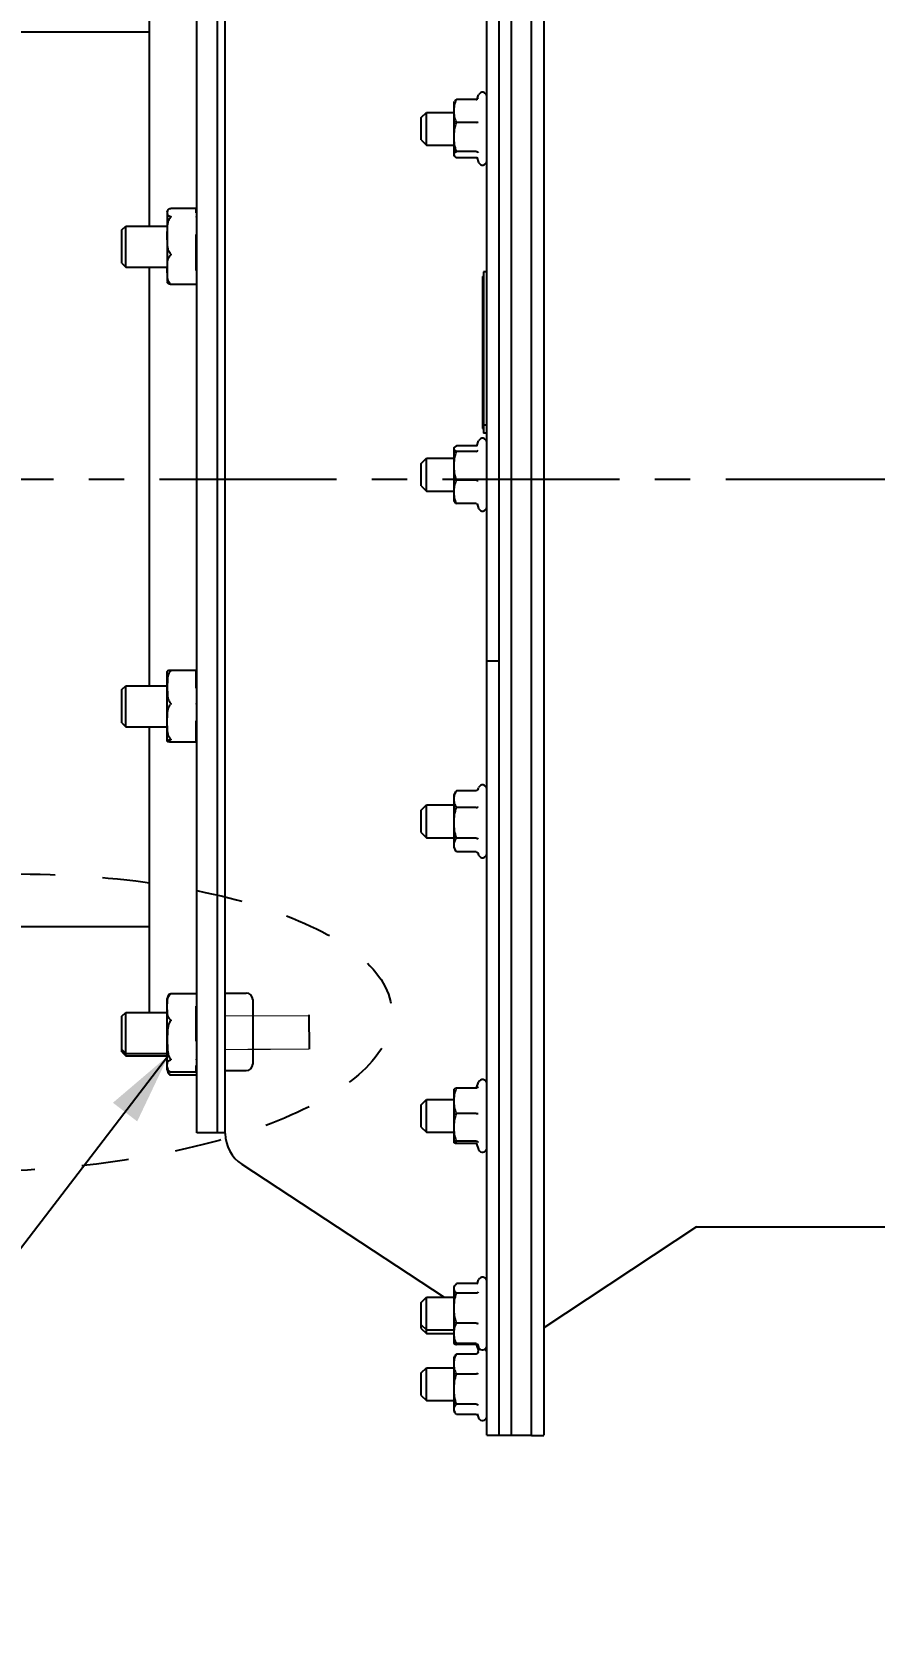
# Model space of a CAD drawing. Header units: millimetres. Extents: x 233 to 4124, y -943 to 2529.
# Drawn here: x 3289.5 to 3495.7, y 1912.6 to 2302.3 of the extents above; entities that cross this region are included whole.
import ezdxf

# ---------------------------------------------------------------- set-up
doc = ezdxf.new("R2010")
doc.units = ezdxf.units.MM
doc.header["$LTSCALE"] = 115.5
doc.header["$PDMODE"] = 3
doc.header["$PDSIZE"] = 8
doc.linetypes.add('CENTER', pattern=[0.6, 0.375, -0.075, 0.075, -0.075])
doc.linetypes.add('DASHED', pattern=[0.2, 0.1, -0.1])
doc.layers.get('0').update_dxf_attribs({"linetype": 'CONTINUOUS'})
doc.layers.get('Defpoints').update_dxf_attribs({"linetype": 'CONTINUOUS'})
doc.styles.get("Standard").update_dxf_attribs({"font": 'calibri.ttf'})
doc.dimstyles.new('DIMSTYLE_1', dxfattribs={"dimtxt": 17.5, "dimasz": 17.5, "dimexe": 1.5, "dimexo": 1, "dimgap": 0.875, "dimtad": 1, "dimdec": 0, "dimdsep": 46, "dimtxsty": 'Standard', "dimblk": '_FILLED', "dimblk1": '_FILLED', "dimblk2": '_FILLED', "dimcen": 0.09, "dimazin": 2, "dimtp": 0.01, "dimtm": 0.01, "dimtfac": 1, "dimtdec": 0, "dimtofl": 0, "dimtmove": 0, "dimatfit": 3, "dimldrblk": '_FILLED', "dimfxl": 1, "dimtolj": 1, "dimarcsym": 0})
doc.dimstyles.get("Standard").update_dxf_attribs({"dimtxt": 17.5, "dimasz": 17.5, "dimexe": 1.5, "dimexo": 1, "dimtad": 1, "dimdsep": 46, "dimtxsty": 'Standard', "dimblk": '_FILLED', "dimblk1": '_FILLED', "dimblk2": '_FILLED', "dimcen": 0.09, "dimazin": 2, "dimtol": 1, "dimtp": 0.01, "dimtm": 0.01, "dimtfac": 1, "dimtofl": 0, "dimtmove": 0, "dimatfit": 3, "dimldrblk": '_FILLED', "dimfxl": 1, "dimtolj": 1, "dimarcsym": 0})

# ---------------------------------------------------------------- blocks, each defined once
blk = doc.blocks.new('_FILLED')
at = {"color": 0, "linetype": 'ByBlock'}
blk.add_solid([(0, 0), (-1, 0.214), (-1, -0.214)], dxfattribs=at)
blk = doc.blocks.new('*D79')
at = {"color": 0, "linetype": 'Continuous', "lineweight": -2}
for p, q in [((3235.04, 2357.83), (3235.04, 2470.09)), ((3856.05, 2468.59), (3252.54, 2468.59)), ((3873.55, 2202.47), (3873.55, 2470.09))]:
    blk.add_line(p, q, dxfattribs=at)
at = {"layer": 'Defpoints', "color": 0}
for p in [(3235.04, 2468.59), (3235.04, 2356.83), (3873.55, 2201.47)]:
    blk.add_point(p, dxfattribs=at)
at = {"color": 0, "linetype": 'ByBlock', "lineweight": -2, "xscale": 17.5, "yscale": 17.5, "zscale": 17.5, "rotation": 180}
blk.add_blockref('_FILLED', (3235.04, 2468.59), dxfattribs=at)
at = {"color": 0, "linetype": 'ByBlock', "lineweight": -2, "xscale": 17.5, "yscale": 17.5, "zscale": 17.5}
blk.add_blockref('_FILLED', (3873.55, 2468.59), dxfattribs=at)
at = {"color": 0, "insert": (3554.2, 2492.8), "char_height": 17.5, "attachment_point": 2, "line_spacing_factor": 0.9}
blk.add_mtext('\\A1;{\\A1;639}', dxfattribs=at)

msp = doc.modelspace()

# ---------------------------------------------------------------- linework, layer by layer
at = {"linetype": 'Continuous'}
for p, q in [((3400.84576, 1958.83197), (3400.84576, 2426.83197)), ((3403.84576, 2426.83197), (3403.84576, 1958.83197)), ((3406.84576, 2426.83197), (3406.84576, 1958.83197)), ((3411.84576, 1958.82426), (3411.84576, 2426.83968)), ((3414.84576, 2426.83968), (3414.84576, 1958.86386)), ((3329.84576, 2032.83197), (3329.84576, 2352.83197)), ((3334.84576, 2352.83197), (3334.84576, 2032.83197)), ((3336.84576, 2032.68876), (3336.84576, 2352.97518)), ((3318.3094, 2254.77329), (3318.3094, 2323.92532)), ((3243.84576, 2302.33197), (3318.3094, 2302.33197)), ((3392.84576, 2285.13131), (3392.92843, 2285.27449)), ((3392.84576, 2272.13131), (3392.84576, 2285.13131)), ((3398.2387, 2285.76616), (3393.42632, 2285.76616)), ((3398.50653, 2285.84776), (3398.88139, 2286.87768)), ((3384.84576, 2281.38131), (3386.09576, 2282.63131)), ((3384.84576, 2275.88131), (3384.84576, 2281.38131)), ((3386.09576, 2274.63131), (3386.09576, 2282.63131)), ((3386.09576, 2282.63131), (3392.84576, 2282.63131)), ((3398.2387, 2280.18121), (3393.42632, 2280.18121)), ((3384.84576, 2275.88131), (3386.09576, 2274.63131)), ((3386.09576, 2274.63131), (3392.84576, 2274.63131)), ((3392.84576, 2272.13131), (3392.92843, 2271.98813)), ((3398.2387, 2273.04636), (3393.42632, 2273.04636)), ((3398.2387, 2271.49646), (3393.42632, 2271.49646)), ((3398.42175, 2271.65086), (3398.42282, 2271.64794)), ((3398.42178, 2271.64771), (3398.88139, 2270.38494)), ((3322.64576, 2258.18824), (3322.66892, 2258.44904)), ((3322.64576, 2258.1882), (3322.64576, 2241.35838)), ((3322.64882, 2258.18816), (3322.64843, 2258.15927)), ((3322.64917, 2258.18816), (3322.64843, 2258.15927)), ((3329.64576, 2259.05527), (3323.49453, 2259.05527)), ((3329.64576, 2259.05527), (3329.64576, 2258.04551)), ((3329.84576, 2258.04551), (3329.64576, 2258.04551)), ((3311.54576, 2253.85329), (3312.46576, 2254.77329)), ((3311.54576, 2245.69329), (3311.54576, 2253.85329)), ((3312.46576, 2244.77329), (3312.46576, 2254.77329)), ((3312.46576, 2254.77329), (3322.64576, 2254.77329)), ((3329.64576, 2252.72632), (3329.64576, 2243.92749)), ((3329.64576, 2252.72632), (3329.84576, 2252.72632)), ((3311.54576, 2245.69329), (3312.46576, 2244.77329)), ((3312.46576, 2244.77329), (3322.64576, 2244.77329)), ((3318.3094, 2142.2658), (3318.3094, 2244.77329)), ((3322.64576, 2241.35834), (3322.66892, 2241.09754)), ((3329.84576, 2243.92749), (3329.64576, 2243.92749)), ((3399.84576, 2242.43679), (3399.84576, 2205.28235)), ((3399.84576, 2242.43679), (3400.04576, 2242.43679)), ((3400.04576, 2243.58764), (3400.04576, 2204.1315)), ((3400.84576, 2243.58764), (3400.04576, 2243.58764)), ((3329.797, 2240.49131), (3323.49453, 2240.49131)), ((3399.84576, 2206.92701), (3400.04576, 2206.92701)), ((3400.84576, 2206.10509), (3400.04576, 2206.10509)), ((3398.40975, 2200.90392), (3398.88139, 2202.19975)), ((3399.84576, 2205.28235), (3400.04576, 2205.28235)), ((3400.84576, 2204.1315), (3400.04576, 2204.1315)), ((3392.84576, 2200.45338), (3392.9107, 2200.56585)), ((3392.84576, 2187.45338), (3392.84576, 2200.45338)), ((3398.2387, 2201.03203), (3393.42632, 2201.03203)), ((3398.2387, 2199.6536), (3393.42632, 2199.6536)), ((3398.41065, 2200.9036), (3398.40963, 2200.9008)), ((3384.84576, 2196.70337), (3386.09576, 2197.95337)), ((3384.84576, 2191.20337), (3384.84576, 2196.70337)), ((3386.09576, 2189.95337), (3386.09576, 2197.95337)), ((3386.09576, 2197.95337), (3392.84576, 2197.95337)), ((3384.84576, 2191.20337), (3386.09576, 2189.95337)), ((3398.2387, 2192.57495), (3393.42632, 2192.57495)), ((3386.09576, 2189.95337), (3392.84576, 2189.95337)), ((3392.84576, 2187.45338), (3392.9107, 2187.3409)), ((3398.2387, 2186.87472), (3393.42632, 2186.87472)), ((3398.47896, 2186.81267), (3398.88139, 2185.707)), ((3403.84576, 2148.34334), (3400.84576, 2148.34334)), ((3322.64576, 2145.68076), (3322.64918, 2145.78121)), ((3322.64576, 2128.85085), (3322.64576, 2145.68076)), ((3323.4458, 2146.03513), (3323.46231, 2146.03567)), ((3329.64576, 2146.03567), (3323.46213, 2146.03567)), ((3329.64576, 2146.03567), (3329.64576, 2141.71919)), ((3329.64576, 2145.73373), (3329.84576, 2145.73373)), ((3329.64576, 2143.5158), (3329.84576, 2143.5158)), ((3311.54576, 2141.3458), (3312.46576, 2142.2658)), ((3311.54576, 2133.1858), (3311.54576, 2141.3458)), ((3312.46576, 2132.2658), (3312.46576, 2142.2658)), ((3312.46576, 2142.2658), (3322.64576, 2142.2658)), ((3329.84576, 2141.71919), (3329.64576, 2141.71919)), ((3311.54576, 2133.1858), (3312.46576, 2132.2658)), ((3312.46576, 2132.2658), (3322.64576, 2132.2658)), ((3318.3094, 2062.30822), (3318.3094, 2132.2658)), ((3329.64576, 2133.71447), (3329.64576, 2128.76449)), ((3329.64576, 2133.71447), (3329.84576, 2133.71447)), ((3322.64576, 2128.85085), (3322.64918, 2128.75039)), ((3323.4458, 2128.49648), (3323.46231, 2128.49594)), ((3329.8294, 2128.49594), (3323.46213, 2128.49594)), ((3329.64576, 2131.0158), (3329.84576, 2131.0158)), ((3329.84576, 2128.76449), (3329.64576, 2128.76449)), ((3392.84576, 2115.60472), (3393.30174, 2116.39449)), ((3393.42632, 2116.59941), (3393.30155, 2116.39451)), ((3398.2387, 2116.59941), (3393.42632, 2116.59941)), ((3398.73928, 2116.96065), (3398.88139, 2117.35109)), ((3398.75965, 2117.00516), (3398.7518, 2116.98461)), ((3384.84576, 2111.85472), (3386.09576, 2113.10472)), ((3386.09576, 2105.10472), (3386.09576, 2113.10472)), ((3386.09576, 2113.10472), (3392.84576, 2113.10472)), ((3392.84576, 2102.60472), (3392.84576, 2115.60472)), ((3398.2387, 2112.50251), (3393.42632, 2112.50251)), ((3384.84576, 2106.35472), (3384.84576, 2111.85472)), ((3384.84576, 2106.35472), (3386.09576, 2105.10472)), ((3386.09576, 2105.10472), (3392.84576, 2105.10472)), ((3398.2387, 2105.00782), (3393.42632, 2105.00782)), ((3392.84576, 2102.60472), (3393.30174, 2101.81495)), ((3393.42632, 2101.61003), (3393.30155, 2101.81493)), ((3398.2387, 2101.61003), (3393.42632, 2101.61003)), ((3398.67492, 2101.42563), (3398.88139, 2100.85835)), ((3239.84576, 2083.33197), (3318.3094, 2083.33197)), ((3322.64576, 2048.32366), (3322.64576, 2065.72318)), ((3329.76426, 2066.88496), (3323.52727, 2066.88496)), ((3336.84547, 2067.08214), (3341.95782, 2067.08214)), ((3311.54576, 2061.38822), (3312.46576, 2062.30822)), ((3312.46576, 2051.73862), (3312.46576, 2062.30822)), ((3312.46576, 2062.30822), (3322.64576, 2062.30822)), ((3329.64576, 2063.85331), (3329.64576, 2055.33405)), ((3329.64576, 2063.85331), (3329.84576, 2063.85331)), ((3329.64576, 2063.55822), (3329.84576, 2063.55822)), ((3343.55839, 2065.48157), (3343.55839, 2049.69884)), ((3357.27659, 2061.70747), (3357.35452, 2053.31328)), ((3311.54576, 2052.65862), (3311.54576, 2061.38822)), ((3329.84576, 2055.33405), (3329.64576, 2055.33405)), ((3311.54576, 2053.22822), (3312.46576, 2052.30822)), ((3311.54576, 2052.65862), (3312.46576, 2051.73862)), ((3312.46576, 2052.30822), (3322.64576, 2052.30822)), ((3312.46576, 2051.73862), (3322.64576, 2051.73862)), ((3322.64967, 2049.04977), (3322.64944, 2049.06377)), ((3322.64967, 2049.04977), (3322.64956, 2049.06377)), ((3322.65415, 2048.89354), (3322.65325, 2048.91506)), ((3322.65541, 2048.86672), (3322.65389, 2048.91506)), ((3322.65541, 2048.86672), (3322.65415, 2048.89354)), ((3329.64576, 2047.73149), (3323.51412, 2047.73149)), ((3329.76545, 2046.98721), (3323.52608, 2046.98721)), ((3329.64576, 2049.33285), (3329.64576, 2047.73149)), ((3329.64576, 2049.33285), (3329.84576, 2049.33285)), ((3336.84576, 2048.08895), (3341.9351, 2048.10343)), ((3392.84576, 2043.50278), (3392.85694, 2043.52214)), ((3392.84576, 2030.52208), (3392.84576, 2043.50278)), ((3398.2387, 2043.77251), (3393.42632, 2043.77251)), ((3398.33548, 2043.7841), (3398.37302, 2043.85157)), ((3398.37302, 2043.85157), (3398.37343, 2043.85267)), ((3398.37314, 2043.85273), (3398.88139, 2045.24915)), ((3384.84576, 2039.75278), (3386.09576, 2041.00278)), ((3384.84576, 2034.25278), (3384.84576, 2039.75278)), ((3386.09576, 2033.00278), (3386.09576, 2041.00278)), ((3386.09576, 2041.00278), (3392.84576, 2041.00278)), ((3398.2387, 2037.58086), (3393.42632, 2037.58086)), ((3336.84576, 2032.83197), (3329.84576, 2032.83197)), ((3384.84576, 2034.25278), (3386.09576, 2033.00278)), ((3386.09576, 2033.00278), (3392.84576, 2033.00278)), ((3392.8571, 2030.48341), (3392.84576, 2030.52208)), ((3398.2387, 2030.81112), (3393.42632, 2030.81112)), ((3398.2387, 2030.23304), (3393.42632, 2030.23304)), ((3398.37302, 2030.15398), (3398.37343, 2030.15288)), ((3398.37314, 2030.15282), (3398.88139, 2028.7564)), ((3340.9054, 2025.16594), (3390.45726, 1992.62442)), ((3452.22778, 2009.83194), (3414.84576, 1985.15097)), ((3392.84576, 1995.12442), (3393.04074, 1995.46213)), ((3398.2387, 1995.9682), (3393.42632, 1995.9682)), ((3398.49804, 1995.81755), (3398.88139, 1996.87079)), ((3398.49909, 1995.81728), (3398.49882, 1995.81654)), ((3384.84576, 1991.37442), (3386.09576, 1992.62442)), ((3386.09576, 1983.76614), (3386.09576, 1992.62442)), ((3386.09576, 1992.62442), (3392.84576, 1992.62442)), ((3392.84576, 1981.26613), (3392.84576, 1995.12442)), ((3398.2387, 1993.63856), (3393.42632, 1993.63856)), ((3384.84576, 1985.01614), (3384.84576, 1991.37442)), ((3384.84576, 1985.87442), (3386.09576, 1984.62442)), ((3384.84576, 1985.01614), (3386.09576, 1983.76614)), ((3386.09576, 1984.62442), (3392.84576, 1984.62442)), ((3386.09576, 1983.76614), (3392.84576, 1983.76614)), ((3398.2387, 1986.29477), (3393.42632, 1986.29477)), ((3392.84576, 1982.12442), (3393.04074, 1981.7867)), ((3392.84576, 1981.26613), (3392.8512, 1981.25671)), ((3398.2387, 1981.28063), (3393.42632, 1981.28063)), ((3398.2387, 1981.07372), (3393.42632, 1981.07372)), ((3398.36955, 1980.92698), (3398.36911, 1980.92815)), ((3398.36925, 1980.92686), (3398.87021, 1979.55047)), ((3398.6165, 1981.10582), (3398.88139, 1980.37804)), ((3398.71168, 1980.98496), (3398.75964, 1980.88308)), ((3392.84576, 1977.83481), (3393.07209, 1978.22681)), ((3392.84576, 1964.83481), (3392.84576, 1977.83481)), ((3398.2387, 1978.7127), (3393.42632, 1978.7127)), ((3398.63861, 1978.91416), (3398.88139, 1979.58118)), ((3398.75965, 1979.11212), (3398.72029, 1979.02512)), ((3384.84576, 1974.08481), (3386.09576, 1975.33481)), ((3384.84576, 1968.58481), (3384.84576, 1974.08481)), ((3386.09576, 1975.33481), (3392.84576, 1975.33481)), ((3386.09576, 1967.33481), (3386.09576, 1975.33481)), ((3398.2387, 1973.83), (3393.42632, 1973.83)), ((3384.84576, 1968.58481), (3386.09576, 1967.33481)), ((3386.09576, 1967.33481), (3392.84576, 1967.33481)), ((3392.84576, 1964.83481), (3393.07209, 1964.4428)), ((3398.2387, 1966.45211), (3393.42632, 1966.45211)), ((3398.2387, 1963.95691), (3393.42632, 1963.95691)), ((3398.51924, 1964.08343), (3398.88139, 1963.08843)), ((3398.51986, 1964.08398), (3398.52002, 1964.08351)), ((3400.84576, 1958.83197), (3411.84576, 1958.83197)), ((3411.84576, 1958.82426), (3414.84576, 1958.82426))]:
    msp.add_line(p, q, dxfattribs=at)
at = {"linetype": 'CENTER'}
msp.add_line((2974.25921, 2192.83197), (3911.53826, 2192.83197), dxfattribs=at)
msp.add_line((3452.22778, 2009.83194), (3862.93565, 2009.83194))
at = {"linetype": 'Continuous', "const_width": 0.25}
for points in [[(3336.85839, 2061.47773), (3357.24542, 2061.47773)], [(3357.35452, 2053.31328), (3336.85839, 2053.29418)]]:
    msp.add_lwpolyline(points, dxfattribs=at)
at = {"linetype": 'Continuous'}
for points in [[(3398.37302, 2030.15398), (3398.32079, 2030.24785), (3398.30361, 2030.26608)], [(3398.36911, 1980.92815), (3398.31321, 1981.03315), (3398.28012, 1981.06879)]]:
    msp.add_lwpolyline(points, dxfattribs=at)
for centre, radius, start, end in [((3399.83304, 2286.53131), 1.01272, 0, 160), ((3399.83304, 2270.73131), 1.01272, 200, 0), ((3399.83304, 2201.85338), 1.01272, 0, 160), ((3398.175, 2186.26662), 0.62641, 21.0385084, 44.0137564), ((3399.83304, 2186.05338), 1.01272, 200, 0), ((3398.11179, 2117.24128), 0.68955, 335.9056439, 338.1492257), ((3399.83304, 2117.00472), 1.01272, 0, 160), ((3399.83304, 2101.20472), 1.01272, 200, 0), ((3324.12576, 2065.72318), 1.48, 158.3719958, 180), ((3341.95782, 2065.48157), 1.60056, 0, 90), ((3324.12576, 2048.89327), 1.48, 180, 201.6280042), ((3324.12576, 2048.32366), 1.48, 180, 227.2773952), ((3328.68437, 2049.14308), 6.03542, 180.8858079, 182.1651991), ((3326.23739, 2048.8345), 3.56829, 187.9281121, 188.7574745), ((3341.95782, 2049.69884), 1.60057, 270, 0), ((3399.83304, 2044.90278), 1.01272, 0, 160), ((3345.84576, 2032.68876), 9, 180, 236.7064367), ((3399.83304, 2029.10278), 1.01272, 200, 0), ((3399.83304, 1996.52442), 1.01272, 0, 160), ((3405.91248, 1985.38586), 13.20974, 197.5553853, 198.195683), ((3406.52845, 1985.58876), 13.85826, 198.1973392, 199.0141016), ((3399.83304, 1980.72442), 1.01272, 200, 0), ((3399.83304, 1979.23481), 1.01272, 132.5568847, 160), ((3399.83304, 1979.23481), 1.01272, 0, 47.7538847), ((3399.83304, 1979.86613), 1.01272, 341.7117768, 0), ((3398.14457, 1979.33686), 0.65463, 319.4563821, 331.5717871), ((3399.83304, 1963.43481), 1.01272, 200, 0)]:
    msp.add_arc(centre, radius, start, end, dxfattribs=at)
at = {"linetype": 'DASHED'}
msp.add_ellipse((3279.98978, 2059.80567), major_axis=(-97.69816, -2.41226), ratio=0.371976348, dxfattribs=at)
at = {"linetype": 'Continuous'}
for points, knots in [([(3392.84576, 2282.97368), (3392.84576, 2283.44702), (3392.96012, 2284.40394), (3393.25215, 2285.31721), (3393.42632, 2285.76616)], [0, 0, 0, 0, 0.495693853, 1, 1, 1, 1]), ([(3393.42632, 2285.76616), (3393.32212, 2285.69162), (3393.13788, 2285.54623), (3392.98195, 2285.36648), (3392.92878, 2285.27448)], [0, 0, 0, 0, 0.546642994, 1, 1, 1, 1]), ([(3398.23848, 2285.76616), (3398.26229, 2285.76614), (3398.35667, 2285.77325), (3398.44816, 2285.80818), (3398.50827, 2285.84521)], [0, 0, 0, 0, 0.252238994, 1, 1, 1, 1]), ([(3393.42632, 2280.18121), (3393.25215, 2280.63017), (3392.95999, 2281.5434), (3392.84576, 2282.50035), (3392.84576, 2282.97368)], [0, 0, 0, 0, 0.504308374, 1, 1, 1, 1]), ([(3392.84576, 2276.61378), (3392.84576, 2277.21704), (3392.9574, 2278.42698), (3393.25056, 2279.60243), (3393.42632, 2280.18121)], [0, 0, 0, 0, 0.49933008, 1, 1, 1, 1]), ([(3398.2387, 2280.18121), (3398.34642, 2280.18125), (3398.49545, 2280.19019), (3398.66855, 2280.22734), (3398.73453, 2280.25086), (3398.75964, 2280.26511)], [0, 0, 0, 0, 0.608385805, 0.836933628, 1, 1, 1, 1]), ([(3393.42632, 2273.04636), (3393.25056, 2273.62513), (3392.95759, 2274.80061), (3392.84576, 2276.01052), (3392.84576, 2276.61378)], [0, 0, 0, 0, 0.500669365, 1, 1, 1, 1]), ([(3392.84576, 2272.27141), (3392.84576, 2272.33826), (3392.87798, 2272.48165), (3393.00401, 2272.67902), (3393.19217, 2272.86963), (3393.34329, 2272.98696), (3393.42632, 2273.04636)], [0, 0, 0, 0, 0.200409479, 0.427590904, 0.693951618, 1, 1, 1, 1]), ([(3392.92878, 2271.98814), (3392.91557, 2272.011), (3392.87019, 2272.0989), (3392.84576, 2272.1988), (3392.84576, 2272.27141)], [0, 0, 0, 0, 0.266672199, 1, 1, 1, 1]), ([(3398.23848, 2273.04637), (3398.35011, 2273.04643), (3398.56197, 2272.98797), (3398.71714, 2272.83092), (3398.75965, 2272.744)], [0, 0, 0, 0, 0.535675488, 1, 1, 1, 1]), ([(3393.42632, 2271.49646), (3393.32212, 2271.571), (3393.13788, 2271.71639), (3392.98195, 2271.89614), (3392.92878, 2271.98814)], [0, 0, 0, 0, 0.546642994, 1, 1, 1, 1]), ([(3398.50839, 2271.4171), (3398.44831, 2271.45418), (3398.35689, 2271.48932), (3398.26251, 2271.49647), (3398.2387, 2271.49646)], [0, 0, 0, 0, 0.747835729, 1, 1, 1, 1]), ([(3322.64843, 2258.15927), (3322.64774, 2258.09443), (3322.64823, 2257.96451), (3322.65958, 2257.76706), (3322.71733, 2257.55505), (3322.82037, 2257.43607), (3322.88557, 2257.38441)], [0, 0, 0, 0, 0.230935717, 0.462624333, 0.703729708, 1, 1, 1, 1]), ([(3322.88557, 2258.81779), (3322.82281, 2258.76806), (3322.72307, 2258.65497), (3322.68051, 2258.51314), (3322.66902, 2258.44904)], [0, 0, 0, 0, 0.551500831, 1, 1, 1, 1]), ([(3322.88555, 2255.8577), (3322.93859, 2256.05682), (3323.07287, 2256.44948), (3323.29962, 2256.80661), (3323.4458, 2256.95401)], [0, 0, 0, 0, 0.498143136, 1, 1, 1, 1]), ([(3323.4458, 2259.0492), (3323.32617, 2259.02373), (3323.12929, 2258.96768), (3322.94906, 2258.86811), (3322.88557, 2258.81779)], [0, 0, 0, 0, 0.601577128, 1, 1, 1, 1]), ([(3322.88557, 2257.38441), (3322.94906, 2257.33409), (3323.12929, 2257.23452), (3323.32617, 2257.17847), (3323.4458, 2257.153)], [0, 0, 0, 0, 0.398422004, 1, 1, 1, 1]), ([(3323.49455, 2259.05528), (3323.49083, 2259.05528), (3323.47444, 2259.05455), (3323.4582, 2259.05184), (3323.4458, 2259.0492)], [0, 0, 0, 0, 0.226544221, 1, 1, 1, 1]), ([(3323.4458, 2257.153), (3323.4653, 2257.14885), (3323.49405, 2257.13959), (3323.52229, 2257.11182), (3323.53002, 2257.08178), (3323.52065, 2257.04912), (3323.49388, 2257.00442), (3323.46572, 2256.9741), (3323.4458, 2256.95401)], [0, 0, 0, 0, 0.220540465, 0.321724677, 0.425109605, 0.546055272, 0.687017677, 1, 1, 1, 1]), ([(3329.84573, 2256.95401), (3329.82585, 2256.97405), (3329.79825, 2257.00485), (3329.77159, 2257.0493), (3329.76124, 2257.08185), (3329.76994, 2257.11179), (3329.79801, 2257.13917), (3329.82644, 2257.1489), (3329.84573, 2257.153)], [0, 0, 0, 0, 0.313177595, 0.454252645, 0.575797929, 0.679192019, 0.781204449, 1, 1, 1, 1]), ([(3322.88554, 2249.06822), (3322.81232, 2249.34307), (3322.71924, 2249.90657), (3322.66455, 2250.75787), (3322.64951, 2251.61047), (3322.64756, 2252.46296), (3322.64951, 2253.31546), (3322.66455, 2254.16805), (3322.71921, 2255.01936), (3322.81233, 2255.58286), (3322.88555, 2255.8577)], [0, 0, 0, 0, 0.125080561, 0.250062873, 0.375031586, 0.499999698, 0.624967785, 0.749936613, 0.874919121, 1, 1, 1, 1]), ([(3323.4458, 2247.97203), (3323.29964, 2248.11942), (3323.07292, 2248.47652), (3322.93858, 2248.86912), (3322.88554, 2249.06822)], [0, 0, 0, 0, 0.501854297, 1, 1, 1, 1]), ([(3322.88554, 2241.45709), (3322.81306, 2241.67172), (3322.71938, 2242.11612), (3322.66458, 2242.7896), (3322.64951, 2243.46261), (3322.64756, 2244.13517), (3322.64951, 2244.80772), (3322.66458, 2245.48073), (3322.71936, 2246.15421), (3322.81307, 2246.59861), (3322.88555, 2246.81324)], [0, 0, 0, 0, 0.125923276, 0.250751945, 0.375385584, 0.499999554, 0.6246135, 0.749247244, 0.874076064, 1, 1, 1, 1]), ([(3322.88555, 2246.81324), (3322.93934, 2246.97255), (3323.07927, 2247.2926), (3323.30586, 2247.56678), (3323.4458, 2247.67811)], [0, 0, 0, 0, 0.484617666, 1, 1, 1, 1]), ([(3323.4458, 2247.97203), (3323.45619, 2247.96155), (3323.49564, 2247.91857), (3323.52727, 2247.86124), (3323.52727, 2247.81702)], [0, 0, 0, 0, 0.250215294, 1, 1, 1, 1]), ([(3323.52727, 2247.81702), (3323.52727, 2247.78882), (3323.50695, 2247.73352), (3323.46681, 2247.69482), (3323.4458, 2247.67811)], [0, 0, 0, 0, 0.512297313, 1, 1, 1, 1]), ([(3322.88557, 2240.72879), (3322.82281, 2240.77852), (3322.72307, 2240.89161), (3322.68051, 2241.03344), (3322.66902, 2241.09754)], [0, 0, 0, 0, 0.551500831, 1, 1, 1, 1]), ([(3323.4458, 2240.59232), (3323.30588, 2240.70363), (3323.07932, 2240.9778), (3322.93933, 2241.2978), (3322.88554, 2241.45709)], [0, 0, 0, 0, 0.515376831, 1, 1, 1, 1]), ([(3323.4458, 2240.49738), (3323.32617, 2240.52285), (3323.12929, 2240.5789), (3322.94906, 2240.67847), (3322.88557, 2240.72879)], [0, 0, 0, 0, 0.601577128, 1, 1, 1, 1]), ([(3323.4458, 2240.59232), (3323.46107, 2240.58017), (3323.48269, 2240.56259), (3323.5083, 2240.5387), (3323.52088, 2240.52346), (3323.52908, 2240.50952), (3323.52415, 2240.4962), (3323.51017, 2240.49198), (3323.50034, 2240.49129), (3323.49455, 2240.4913)], [0, 0, 0, 0, 0.367444719, 0.526136104, 0.655047207, 0.746030799, 0.810292927, 0.890935343, 1, 1, 1, 1]), ([(3323.49455, 2240.4913), (3323.49083, 2240.4913), (3323.47444, 2240.49203), (3323.4582, 2240.49474), (3323.4458, 2240.49738)], [0, 0, 0, 0, 0.226544221, 1, 1, 1, 1]), ([(3329.7975, 2240.4913), (3329.79174, 2240.4913), (3329.7818, 2240.49202), (3329.76794, 2240.49626), (3329.76222, 2240.5095), (3329.77129, 2240.52345), (3329.78399, 2240.53838), (3329.80929, 2240.56252), (3329.83054, 2240.58024), (3329.84573, 2240.59232)], [0, 0, 0, 0, 0.108617128, 0.190548042, 0.255581522, 0.346843239, 0.477199463, 0.634540254, 1, 1, 1, 1]), ([(3392.84576, 2200.34282), (3392.84576, 2200.36149), (3392.85155, 2200.43952), (3392.88125, 2200.51449), (3392.91094, 2200.56584)], [0, 0, 0, 0, 0.23936566, 1, 1, 1, 1]), ([(3393.42632, 2199.6536), (3393.34375, 2199.70614), (3393.19388, 2199.80949), (3393.00621, 2199.97823), (3392.87932, 2200.15299), (3392.84576, 2200.28304), (3392.84576, 2200.34282)], [0, 0, 0, 0, 0.314510619, 0.583907793, 0.80791111, 1, 1, 1, 1]), ([(3392.84576, 2196.11428), (3392.84576, 2196.71282), (3392.95801, 2197.91346), (3393.2506, 2199.07953), (3393.42632, 2199.6536)], [0, 0, 0, 0, 0.49923828, 1, 1, 1, 1]), ([(3392.91094, 2200.56584), (3392.96266, 2200.65528), (3393.12602, 2200.82833), (3393.3168, 2200.96235), (3393.42632, 2201.03203)], [0, 0, 0, 0, 0.443183742, 1, 1, 1, 1]), ([(3398.23848, 2199.65361), (3398.35023, 2199.65354), (3398.56386, 2199.71315), (3398.71731, 2199.87386), (3398.75965, 2199.9622)], [0, 0, 0, 0, 0.532869305, 1, 1, 1, 1]), ([(3393.42632, 2192.57495), (3393.2506, 2193.14903), (3392.95788, 2194.31507), (3392.84576, 2195.51574), (3392.84576, 2196.11428)], [0, 0, 0, 0, 0.500762225, 1, 1, 1, 1]), ([(3392.84576, 2189.72484), (3392.84576, 2190.20782), (3392.95934, 2191.18357), (3393.25199, 2192.1163), (3393.42632, 2192.57495)], [0, 0, 0, 0, 0.496054974, 1, 1, 1, 1]), ([(3398.2387, 2192.57495), (3398.34637, 2192.57501), (3398.49485, 2192.56577), (3398.66811, 2192.53366), (3398.73427, 2192.51313), (3398.75964, 2192.50033)], [0, 0, 0, 0, 0.610672428, 0.83882554, 1, 1, 1, 1]), ([(3393.42632, 2186.87472), (3393.25199, 2187.33337), (3392.95953, 2188.26614), (3392.84576, 2189.24185), (3392.84576, 2189.72484)], [0, 0, 0, 0, 0.503942124, 1, 1, 1, 1]), ([(3392.91094, 2187.34091), (3392.96266, 2187.25147), (3393.12602, 2187.07842), (3393.3168, 2186.9444), (3393.42632, 2186.87472)], [0, 0, 0, 0, 0.443183742, 1, 1, 1, 1]), ([(3398.23848, 2186.87473), (3398.3111, 2186.87478), (3398.45654, 2186.84037), (3398.57576, 2186.75327), (3398.6255, 2186.70187)], [0, 0, 0, 0, 0.503814087, 1, 1, 1, 1]), ([(3322.88557, 2144.93689), (3322.81271, 2144.69633), (3322.71926, 2144.20071), (3322.66474, 2143.45085), (3322.64947, 2142.70068), (3322.64745, 2141.9508), (3322.64946, 2141.20091), (3322.66474, 2140.45074), (3322.71926, 2139.70088), (3322.81271, 2139.20527), (3322.88557, 2138.9647)], [0, 0, 0, 0, 0.125490452, 0.250398441, 0.375204332, 0.499999983, 0.624795634, 0.749601523, 0.874509531, 1, 1, 1, 1]), ([(3322.88554, 2145.96563), (3322.83859, 2145.95446), (3322.76639, 2145.93413), (3322.6848, 2145.88455), (3322.65432, 2145.83036), (3322.65025, 2145.79684), (3322.64917, 2145.78121)], [0, 0, 0, 0, 0.445733042, 0.691809574, 0.855335785, 1, 1, 1, 1]), ([(3323.4458, 2146.03513), (3323.32872, 2146.02764), (3323.14099, 2146.01175), (3322.95461, 2145.98207), (3322.88554, 2145.96563)], [0, 0, 0, 0, 0.622972036, 1, 1, 1, 1]), ([(3323.4458, 2145.90102), (3323.37316, 2145.83659), (3323.12003, 2145.55672), (3322.96605, 2145.20263), (3322.88557, 2144.93689)], [0, 0, 0, 0, 0.259097668, 1, 1, 1, 1]), ([(3323.46213, 2146.03567), (3323.47085, 2146.03567), (3323.48715, 2146.03466), (3323.50894, 2146.02971), (3323.52618, 2146.01751), (3323.52854, 2145.99548), (3323.51631, 2145.97368), (3323.48973, 2145.94047), (3323.46395, 2145.91712), (3323.4458, 2145.90102)], [0, 0, 0, 0, 0.122862942, 0.228936354, 0.314761218, 0.398780408, 0.513039065, 0.65803034, 1, 1, 1, 1]), ([(3322.88554, 2130.26494), (3322.81248, 2130.52356), (3322.71927, 2131.05492), (3322.66456, 2131.85814), (3322.64951, 2132.66223), (3322.64756, 2133.46613), (3322.64951, 2134.27002), (3322.66455, 2135.07411), (3322.71924, 2135.87734), (3322.81249, 2136.40869), (3322.88555, 2136.66731)], [0, 0, 0, 0, 0.125254661, 0.250205144, 0.375104669, 0.499999668, 0.624894643, 0.749794281, 0.874744949, 1, 1, 1, 1]), ([(3322.88555, 2136.66731), (3322.91209, 2136.76128), (3323.03293, 2137.13481), (3323.23101, 2137.49686), (3323.4458, 2137.70111)], [0, 0, 0, 0, 0.247806532, 1, 1, 1, 1]), ([(3322.88557, 2138.9647), (3322.91216, 2138.87691), (3323.03409, 2138.52487), (3323.23474, 2138.18777), (3323.4458, 2138.00057)], [0, 0, 0, 0, 0.245360891, 1, 1, 1, 1]), ([(3323.4458, 2138.00057), (3323.46683, 2137.98192), (3323.50671, 2137.94), (3323.5477, 2137.82431), (3323.48747, 2137.74074), (3323.4458, 2137.70111)], [0, 0, 0, 0, 0.244693884, 0.499410347, 1, 1, 1, 1]), ([(3329.84573, 2137.70111), (3329.80403, 2137.74077), (3329.72475, 2137.85175), (3329.80378, 2137.96336), (3329.84573, 2138.00057)], [0, 0, 0, 0, 0.506452814, 1, 1, 1, 1]), ([(3322.64917, 2128.75039), (3322.64766, 2128.77234), (3322.64731, 2128.8169), (3322.65601, 2128.86246), (3322.66702, 2128.88237)], [0, 0, 0, 0, 0.491525449, 1, 1, 1, 1]), ([(3322.88554, 2128.56597), (3322.83859, 2128.57715), (3322.76639, 2128.59748), (3322.6848, 2128.64706), (3322.65432, 2128.70125), (3322.65025, 2128.73477), (3322.64917, 2128.75039)], [0, 0, 0, 0, 0.445733042, 0.691809574, 0.855335785, 1, 1, 1, 1]), ([(3322.66702, 2128.88237), (3322.68046, 2128.90664), (3322.72177, 2128.94074), (3322.79872, 2128.97346), (3322.85309, 2128.98867), (3322.88555, 2128.99639)], [0, 0, 0, 0, 0.330663368, 0.602411807, 1, 1, 1, 1]), ([(3323.4458, 2129.23125), (3323.30118, 2129.36877), (3323.07428, 2129.70366), (3322.93874, 2130.07662), (3322.88554, 2130.26494)], [0, 0, 0, 0, 0.504910193, 1, 1, 1, 1]), ([(3323.4458, 2128.49648), (3323.32872, 2128.50397), (3323.14099, 2128.51985), (3322.95461, 2128.54953), (3322.88554, 2128.56597)], [0, 0, 0, 0, 0.622972036, 1, 1, 1, 1]), ([(3322.88555, 2128.99639), (3322.95461, 2129.01283), (3323.14098, 2129.04253), (3323.32871, 2129.05841), (3323.4458, 2129.06589)], [0, 0, 0, 0, 0.376977605, 1, 1, 1, 1]), ([(3323.4458, 2129.23125), (3323.46543, 2129.21258), (3323.49811, 2129.17959), (3323.52727, 2129.13587), (3323.52727, 2129.11503)], [0, 0, 0, 0, 0.56524648, 1, 1, 1, 1]), ([(3323.52727, 2129.11503), (3323.52727, 2129.10739), (3323.5218, 2129.09131), (3323.50069, 2129.07678), (3323.47474, 2129.06887), (3323.45575, 2129.06653), (3323.4458, 2129.06589)], [0, 0, 0, 0, 0.220533591, 0.450279751, 0.712210358, 1, 1, 1, 1]), ([(3392.84576, 2114.55096), (3392.84576, 2114.7246), (3392.8736, 2115.07512), (3393.03488, 2115.77471), (3393.25518, 2116.2758), (3393.42632, 2116.59941)], [0, 0, 0, 0, 0.242503085, 0.488736212, 1, 1, 1, 1]), ([(3398.74126, 2116.95977), (3398.69729, 2116.86146), (3398.59318, 2116.72569), (3398.40198, 2116.61973), (3398.2927, 2116.59936), (3398.23848, 2116.5994)], [0, 0, 0, 0, 0.498211105, 0.7491866, 1, 1, 1, 1]), ([(3393.42632, 2112.50251), (3393.25518, 2112.82612), (3393.035, 2113.32725), (3392.87368, 2114.02681), (3392.84576, 2114.37732), (3392.84576, 2114.55096)], [0, 0, 0, 0, 0.511255847, 0.757493486, 1, 1, 1, 1]), ([(3392.84576, 2108.75517), (3392.84576, 2109.38862), (3392.95764, 2110.6575), (3393.25031, 2111.89369), (3393.42632, 2112.50251)], [0, 0, 0, 0, 0.499883374, 1, 1, 1, 1]), ([(3398.23848, 2112.50252), (3398.34746, 2112.50246), (3398.50325, 2112.52583), (3398.67459, 2112.60692), (3398.7373, 2112.65867), (3398.75965, 2112.68646)], [0, 0, 0, 0, 0.577555831, 0.810989328, 1, 1, 1, 1]), ([(3393.42632, 2105.00782), (3393.25031, 2105.61664), (3392.95751, 2106.85282), (3392.84576, 2108.12171), (3392.84576, 2108.75517)], [0, 0, 0, 0, 0.500116815, 1, 1, 1, 1]), ([(3392.84576, 2103.30892), (3392.84576, 2103.45313), (3392.87393, 2103.74582), (3393.0375, 2104.33143), (3393.25766, 2104.74332), (3393.42632, 2105.00782)], [0, 0, 0, 0, 0.23806405, 0.482110054, 1, 1, 1, 1]), ([(3398.2387, 2105.00782), (3398.34839, 2105.00789), (3398.54295, 2104.97092), (3398.71304, 2104.85593), (3398.75964, 2104.78604)], [0, 0, 0, 0, 0.566280248, 1, 1, 1, 1]), ([(3393.30178, 2101.81496), (3393.16645, 2102.04955), (3392.93831, 2102.52731), (3392.84576, 2103.0545), (3392.84576, 2103.30892)], [0, 0, 0, 0, 0.515617059, 1, 1, 1, 1]), ([(3398.23848, 2101.61003), (3398.31668, 2101.61009), (3398.47482, 2101.56709), (3398.59734, 2101.46271), (3398.64714, 2101.40217)], [0, 0, 0, 0, 0.499383493, 1, 1, 1, 1]), ([(3322.88554, 2061.29544), (3322.81357, 2061.48436), (3322.7195, 2061.87808), (3322.6646, 2062.47624), (3322.6495, 2063.07302), (3322.64756, 2063.66916), (3322.6495, 2064.26531), (3322.6646, 2064.86208), (3322.71947, 2065.46025), (3322.81358, 2065.85397), (3322.88555, 2066.04289)], [0, 0, 0, 0, 0.126524012, 0.25124381, 0.375638321, 0.499999453, 0.624360561, 0.748755169, 0.873475086, 1, 1, 1, 1]), ([(3322.88554, 2066.50387), (3322.87051, 2066.48505), (3322.81678, 2066.41191), (3322.77451, 2066.33059), (3322.74996, 2066.26867)], [0, 0, 0, 0, 0.265602791, 1, 1, 1, 1]), ([(3323.4458, 2066.86954), (3323.3225, 2066.82806), (3323.11489, 2066.73179), (3322.94497, 2066.57829), (3322.88554, 2066.50387)], [0, 0, 0, 0, 0.577326363, 1, 1, 1, 1]), ([(3322.88555, 2066.04289), (3322.93984, 2066.1854), (3323.08342, 2066.47452), (3323.30893, 2066.71296), (3323.4458, 2066.80946)], [0, 0, 0, 0, 0.476621598, 1, 1, 1, 1]), ([(3323.4458, 2066.86954), (3323.45236, 2066.87175), (3323.47463, 2066.87859), (3323.49767, 2066.88501), (3323.51414, 2066.88497)], [0, 0, 0, 0, 0.29593356, 1, 1, 1, 1]), ([(3323.52727, 2066.87888), (3323.52727, 2066.87416), (3323.51708, 2066.86336), (3323.49989, 2066.8484), (3323.47428, 2066.82964), (3323.45572, 2066.81645), (3323.4458, 2066.80946)], [0, 0, 0, 0, 0.13117881, 0.363905388, 0.662951741, 1, 1, 1, 1]), ([(3323.51414, 2066.88497), (3323.51597, 2066.88496), (3323.52059, 2066.885), (3323.52727, 2066.88206), (3323.52727, 2066.87888)], [0, 0, 0, 0, 0.364852472, 1, 1, 1, 1]), ([(3329.76426, 2066.87888), (3329.76426, 2066.88221), (3329.77145, 2066.88492), (3329.7762, 2066.88496), (3329.77808, 2066.88497)], [0, 0, 0, 0, 0.639821463, 1, 1, 1, 1]), ([(3322.88557, 2059.11227), (3322.81227, 2058.82809), (3322.71917, 2058.24606), (3322.66472, 2057.36703), (3322.64947, 2056.48649), (3322.64745, 2055.60599), (3322.64947, 2054.7255), (3322.66472, 2053.84496), (3322.71917, 2052.96593), (3322.81227, 2052.3839), (3322.88557, 2052.09972)], [0, 0, 0, 0, 0.124994754, 0.249993611, 0.374996269, 0.499999988, 0.625003707, 0.75000636, 0.87500523, 1, 1, 1, 1]), ([(3323.4458, 2060.52894), (3323.30894, 2060.62544), (3323.08346, 2060.86386), (3322.93983, 2061.15293), (3322.88554, 2061.29544)], [0, 0, 0, 0, 0.523370925, 1, 1, 1, 1]), ([(3323.4458, 2060.24436), (3323.29881, 2060.09126), (3323.07215, 2059.72153), (3322.93852, 2059.31758), (3322.88557, 2059.11227)], [0, 0, 0, 0, 0.50024721, 1, 1, 1, 1]), ([(3323.4458, 2060.52894), (3323.46672, 2060.51419), (3323.50722, 2060.4792), (3323.53797, 2060.39662), (3323.50474, 2060.31128), (3323.46656, 2060.26598), (3323.4458, 2060.24436)], [0, 0, 0, 0, 0.228800651, 0.469628061, 0.732101084, 1, 1, 1, 1]), ([(3322.64944, 2049.06377), (3322.64778, 2049.17365), (3322.64765, 2049.39354), (3322.65564, 2049.72472), (3322.7037, 2050.06636), (3322.80955, 2050.28225), (3322.88555, 2050.37741)], [0, 0, 0, 0, 0.24259652, 0.485358067, 0.731158577, 1, 1, 1, 1]), ([(3322.88555, 2050.37741), (3322.94498, 2050.45183), (3323.11486, 2050.60538), (3323.32249, 2050.70164), (3323.4458, 2050.74312)], [0, 0, 0, 0, 0.422647623, 1, 1, 1, 1]), ([(3322.88557, 2052.09972), (3322.93852, 2051.8944), (3323.07214, 2051.49046), (3323.29881, 2051.12072), (3323.4458, 2050.96763)], [0, 0, 0, 0, 0.499752856, 1, 1, 1, 1]), ([(3323.4458, 2050.96763), (3323.46596, 2050.94663), (3323.49445, 2050.91439), (3323.52103, 2050.86629), (3323.52996, 2050.83026), (3323.52237, 2050.79683), (3323.49514, 2050.76366), (3323.46575, 2050.74983), (3323.4458, 2050.74312)], [0, 0, 0, 0, 0.301341007, 0.441143164, 0.566367144, 0.676402139, 0.782107983, 1, 1, 1, 1]), ([(3329.84573, 2050.74312), (3329.82592, 2050.74979), (3329.79688, 2050.76405), (3329.76981, 2050.79696), (3329.76131, 2050.83027), (3329.77122, 2050.86621), (3329.79787, 2050.91391), (3329.82563, 2050.94669), (3329.84573, 2050.96763)], [0, 0, 0, 0, 0.216897528, 0.322913628, 0.433624426, 0.558564849, 0.698879107, 1, 1, 1, 1]), ([(3322.74996, 2048.34777), (3322.73325, 2048.3899), (3322.67944, 2048.55843), (3322.66202, 2048.73584), (3322.65541, 2048.86672)], [0, 0, 0, 0, 0.256968062, 1, 1, 1, 1]), ([(3322.7107, 2048.29122), (3322.71873, 2048.23913), (3322.75616, 2048.0283), (3322.81824, 2047.82062), (3322.88557, 2047.67377)], [0, 0, 0, 0, 0.246006709, 1, 1, 1, 1]), ([(3322.88554, 2048.11258), (3322.87051, 2048.1314), (3322.81678, 2048.20454), (3322.77451, 2048.28586), (3322.74996, 2048.34777)], [0, 0, 0, 0, 0.265602791, 1, 1, 1, 1]), ([(3323.4458, 2047.74691), (3323.3225, 2047.78838), (3323.11489, 2047.88466), (3322.94497, 2048.03815), (3322.88554, 2048.11258)], [0, 0, 0, 0, 0.577326363, 1, 1, 1, 1]), ([(3322.88557, 2047.67377), (3322.94081, 2047.55328), (3323.09076, 2047.30558), (3323.31329, 2047.11453), (3323.4458, 2047.03689)], [0, 0, 0, 0, 0.463256417, 1, 1, 1, 1]), ([(3323.12166, 2047.23638), (3323.14353, 2047.21619), (3323.24251, 2047.13123), (3323.35491, 2047.06204), (3323.4458, 2047.01885)], [0, 0, 0, 0, 0.228281267, 1, 1, 1, 1]), ([(3323.4458, 2047.74691), (3323.45236, 2047.7447), (3323.47463, 2047.73786), (3323.49767, 2047.73144), (3323.51414, 2047.73148)], [0, 0, 0, 0, 0.29593356, 1, 1, 1, 1]), ([(3323.4458, 2047.03689), (3323.45657, 2047.03059), (3323.47675, 2047.01914), (3323.49962, 2047.00561), (3323.51585, 2046.99695), (3323.52123, 2046.99191), (3323.52814, 2046.9896), (3323.52655, 2046.98721), (3323.52607, 2046.98721)], [0, 0, 0, 0, 0.388955116, 0.718114846, 0.845415763, 0.93675416, 0.985106767, 1, 1, 1, 1]), ([(3323.52607, 2046.98721), (3323.5224, 2046.98724), (3323.51243, 2046.9909), (3323.48546, 2047.00033), (3323.46247, 2047.01093), (3323.4458, 2047.01885)], [0, 0, 0, 0, 0.12737304, 0.359497268, 1, 1, 1, 1]), ([(3329.76573, 2046.98725), (3329.7652, 2046.98724), (3329.7631, 2046.98937), (3329.77086, 2046.99199), (3329.7762, 2046.99672), (3329.7926, 2047.00548), (3329.81508, 2047.01909), (3329.83502, 2047.03062), (3329.84573, 2047.03689)], [0, 0, 0, 0, 0.016558867, 0.066454234, 0.161383833, 0.289176693, 0.613840125, 1, 1, 1, 1]), ([(3392.84576, 2040.67668), (3392.84576, 2041.20084), (3392.95852, 2042.25657), (3393.2514, 2043.27264), (3393.42632, 2043.77251)], [0, 0, 0, 0, 0.497421355, 1, 1, 1, 1]), ([(3393.42632, 2043.77251), (3393.35546, 2043.7536), (3393.22694, 2043.71693), (3393.05724, 2043.65685), (3392.93472, 2043.59802), (3392.87243, 2043.54861), (3392.85705, 2043.52214)], [0, 0, 0, 0, 0.349261713, 0.636881028, 0.85417784, 1, 1, 1, 1]), ([(3398.75965, 2044.13901), (3398.73192, 2044.07028), (3398.64815, 2043.93997), (3398.52152, 2043.84972), (3398.45122, 2043.81854)], [0, 0, 0, 0, 0.490746011, 1, 1, 1, 1]), ([(3393.42632, 2037.58086), (3393.2514, 2038.08072), (3392.95872, 2039.09683), (3392.84576, 2040.15253), (3392.84576, 2040.67668)], [0, 0, 0, 0, 0.502576719, 1, 1, 1, 1]), ([(3392.84576, 2034.19599), (3392.84576, 2034.76861), (3392.95834, 2035.91868), (3393.25085, 2037.03261), (3393.42632, 2037.58086)], [0, 0, 0, 0, 0.498683924, 1, 1, 1, 1]), ([(3398.23848, 2037.58087), (3398.34597, 2037.58083), (3398.49324, 2037.5836), (3398.66685, 2037.59784), (3398.73313, 2037.60654), (3398.75965, 2037.61215)], [0, 0, 0, 0, 0.616983322, 0.844424302, 1, 1, 1, 1]), ([(3393.42632, 2030.81112), (3393.25085, 2031.35938), (3392.95821, 2032.47328), (3392.84576, 2033.62337), (3392.84576, 2034.19599)], [0, 0, 0, 0, 0.501316851, 1, 1, 1, 1]), ([(3392.84576, 2030.52208), (3392.84576, 2030.54994), (3392.87887, 2030.59436), (3392.93853, 2030.63546), (3393.03808, 2030.68804), (3393.20229, 2030.74807), (3393.34573, 2030.78962), (3393.42632, 2030.81112)], [0, 0, 0, 0, 0.124920642, 0.216517706, 0.330856477, 0.625998839, 1, 1, 1, 1]), ([(3393.42632, 2030.23304), (3393.35546, 2030.25195), (3393.22694, 2030.28862), (3393.05724, 2030.34871), (3392.93472, 2030.40753), (3392.87243, 2030.45694), (3392.85705, 2030.48341)], [0, 0, 0, 0, 0.349261713, 0.636881028, 0.85417784, 1, 1, 1, 1]), ([(3398.2387, 2030.81112), (3398.35122, 2030.8112), (3398.56994, 2030.74183), (3398.71828, 2030.56968), (3398.75964, 2030.47594)], [0, 0, 0, 0, 0.523395005, 1, 1, 1, 1]), ([(3392.84576, 1994.80338), (3392.84576, 1994.91489), (3392.8833, 1995.14688), (3392.98123, 1995.35858), (3393.04095, 1995.46212)], [0, 0, 0, 0, 0.482630262, 1, 1, 1, 1]), ([(3393.04095, 1995.46212), (3393.06603, 1995.50562), (3393.1793, 1995.6854), (3393.31593, 1995.84951), (3393.42632, 1995.9682)], [0, 0, 0, 0, 0.236529477, 1, 1, 1, 1]), ([(3398.61889, 1996.14037), (3398.56979, 1996.08926), (3398.45298, 1996.00255), (3398.30965, 1995.96816), (3398.23848, 1995.96819)], [0, 0, 0, 0, 0.498960688, 1, 1, 1, 1]), ([(3393.42632, 1993.63856), (3393.34157, 1993.72969), (3393.18624, 1993.91189), (3392.99797, 1994.20159), (3392.87525, 1994.49863), (3392.84576, 1994.70403), (3392.84576, 1994.80338)], [0, 0, 0, 0, 0.280610356, 0.538705017, 0.775979973, 1, 1, 1, 1]), ([(3392.84576, 1989.96667), (3392.84576, 1990.58746), (3392.9572, 1991.83165), (3393.25041, 1993.04233), (3393.42632, 1993.63856)], [0, 0, 0, 0, 0.499660508, 1, 1, 1, 1]), ([(3398.75965, 1993.91001), (3398.71581, 1993.82954), (3398.5545, 1993.68781), (3398.34932, 1993.63849), (3398.23848, 1993.63854)], [0, 0, 0, 0, 0.452568548, 1, 1, 1, 1]), ([(3393.42632, 1986.29477), (3393.25041, 1986.891), (3392.9574, 1988.10171), (3392.84576, 1989.34587), (3392.84576, 1989.96667)], [0, 0, 0, 0, 0.500339175, 1, 1, 1, 1]), ([(3392.84576, 1983.7877), (3392.84576, 1984.21328), (3392.96145, 1985.07779), (3393.25306, 1985.89382), (3393.42632, 1986.29477)], [0, 0, 0, 0, 0.493502479, 1, 1, 1, 1]), ([(3393.42632, 1981.28063), (3393.25306, 1981.68159), (3392.96132, 1982.49759), (3392.84576, 1983.36212), (3392.84576, 1983.7877)], [0, 0, 0, 0, 0.506500801, 1, 1, 1, 1]), ([(3398.23848, 1986.29479), (3398.34668, 1986.29477), (3398.49793, 1986.27892), (3398.67078, 1986.22434), (3398.73588, 1986.18893), (3398.75965, 1986.16865)], [0, 0, 0, 0, 0.597502191, 0.827481537, 1, 1, 1, 1]), ([(3392.85129, 1981.25671), (3392.85665, 1981.24754), (3392.87572, 1981.2296), (3392.9353, 1981.19567), (3393.04778, 1981.15724), (3393.22028, 1981.11383), (3393.35276, 1981.08743), (3393.42632, 1981.07372)], [0, 0, 0, 0, 0.052216215, 0.124994303, 0.336770358, 0.632286803, 1, 1, 1, 1]), ([(3393.04095, 1981.78671), (3393.06603, 1981.74321), (3393.1793, 1981.56343), (3393.31593, 1981.39932), (3393.42632, 1981.28063)], [0, 0, 0, 0, 0.236529477, 1, 1, 1, 1]), ([(3398.2387, 1981.28063), (3398.30988, 1981.28067), (3398.45319, 1981.24601), (3398.56994, 1981.15926), (3398.61905, 1981.10815)], [0, 0, 0, 0, 0.501056369, 1, 1, 1, 1]), ([(3398.39409, 1981.04964), (3398.4771, 1981.02365), (3398.62888, 1980.9331), (3398.72827, 1980.78829), (3398.75965, 1980.71141)], [0, 0, 0, 0, 0.511630671, 1, 1, 1, 1]), ([(3392.84576, 1976.27135), (3392.84576, 1976.68594), (3392.96127, 1977.52936), (3393.2533, 1978.32279), (3393.42632, 1978.7127)], [0, 0, 0, 0, 0.492880169, 1, 1, 1, 1]), ([(3393.42632, 1973.83), (3393.25331, 1974.2199), (3392.96146, 1975.01338), (3392.84576, 1975.85676), (3392.84576, 1976.27135)], [0, 0, 0, 0, 0.507114681, 1, 1, 1, 1]), ([(3393.42632, 1978.7127), (3393.39201, 1978.67318), (3393.26332, 1978.51947), (3393.1465, 1978.35517), (3393.0725, 1978.22678)], [0, 0, 0, 0, 0.260967881, 1, 1, 1, 1]), ([(3398.64203, 1978.91133), (3398.59216, 1978.85318), (3398.47024, 1978.75333), (3398.31531, 1978.71266), (3398.23848, 1978.71269)], [0, 0, 0, 0, 0.499258797, 1, 1, 1, 1]), ([(3392.84576, 1970.14105), (3392.84576, 1970.76471), (3392.95717, 1972.0145), (3393.25039, 1973.23092), (3393.42632, 1973.83)], [0, 0, 0, 0, 0.499711905, 1, 1, 1, 1]), ([(3398.75965, 1973.96508), (3398.73614, 1973.94361), (3398.67134, 1973.90562), (3398.49861, 1973.84711), (3398.34679, 1973.82996), (3398.23848, 1973.82998)], [0, 0, 0, 0, 0.174857975, 0.40525682, 1, 1, 1, 1]), ([(3393.42632, 1966.45211), (3393.25039, 1967.05118), (3392.95737, 1968.26764), (3392.84576, 1969.5174), (3392.84576, 1970.14105)], [0, 0, 0, 0, 0.500287815, 1, 1, 1, 1]), ([(3392.84576, 1965.20451), (3392.84576, 1965.3108), (3392.87511, 1965.52959), (3392.99737, 1965.84745), (3393.1854, 1966.15805), (3393.34128, 1966.35418), (3393.42632, 1966.45211)], [0, 0, 0, 0, 0.227108074, 0.46582283, 0.722880264, 1, 1, 1, 1]), ([(3393.07244, 1964.44283), (3393.00342, 1964.56255), (3392.88987, 1964.80718), (3392.84576, 1965.07547), (3392.84576, 1965.20451)], [0, 0, 0, 0, 0.517126212, 1, 1, 1, 1]), ([(3393.42632, 1963.95691), (3393.39201, 1963.99643), (3393.26331, 1964.15014), (3393.14646, 1964.31444), (3393.07244, 1964.44283)], [0, 0, 0, 0, 0.2609622, 1, 1, 1, 1]), ([(3398.23848, 1966.45212), (3398.34915, 1966.45213), (3398.55279, 1966.40483), (3398.71547, 1966.26674), (3398.75965, 1966.18777)], [0, 0, 0, 0, 0.550146196, 1, 1, 1, 1]), ([(3398.2387, 1963.95691), (3398.31547, 1963.95694), (3398.47029, 1963.91636), (3398.59214, 1963.81659), (3398.64195, 1963.75846)], [0, 0, 0, 0, 0.500707042, 1, 1, 1, 1])]:
    msp.add_open_spline(points, degree=3, knots=knots, dxfattribs=at)
for points in [[(3398.50827, 2285.84521), (3398.56032, 2285.87727), (3398.60767, 2285.91816), (3398.64757, 2285.96447)], [(3398.64757, 2285.96447), (3398.69519, 2286.01973), (3398.73357, 2286.0843), (3398.75965, 2286.15243)], [(3322.66902, 2258.44904), (3322.65363, 2258.36319), (3322.65027, 2258.27537), (3322.64882, 2258.18816)], [(3398.4789, 2201.09367), (3398.40585, 2201.05484), (3398.32121, 2201.03197), (3398.23848, 2201.03203)], [(3398.64714, 2101.40217), (3398.68513, 2101.35598), (3398.71694, 2101.30408), (3398.74134, 2101.24949)], [(3322.67554, 2048.59892), (3322.68244, 2048.51317), (3322.69133, 2048.42753), (3322.70321, 2048.34232)], [(3398.45122, 2043.81854), (3398.3849, 2043.78911), (3398.31104, 2043.77245), (3398.23848, 2043.7725)], [(3398.23848, 2030.23305), (3398.27113, 2030.23307), (3398.30392, 2030.2298), (3398.33598, 2030.22357)], [(3398.23848, 1981.07374), (3398.29097, 1981.07375), (3398.344, 1981.06533), (3398.39409, 1981.04964)], [(3398.61905, 1981.10815), (3398.65466, 1981.0711), (3398.68587, 1981.02934), (3398.71165, 1980.98487)]]:
    msp.add_open_spline(points, degree=3, dxfattribs=at)

# ---------------------------------------------------------------- dimensions: what is measured, and where the dimension line sits
dim = msp.add_linear_dim(base=(3235.04118, 2468.5878), p1=(3873.54576, 2201.475), p2=(3235.04118, 2356.83197), angle=180, text='{\\A1;<>}', dimstyle='DIMSTYLE_1', override={"dimtxsty": 'Standard'}, dxfattribs=at)
dim.commit()
dim.dimension.update_dxf_attribs({"geometry": '*D79', "text_midpoint": (3554.19576, 2468.5878), "dimtype": 160})

# ---------------------------------------------------------------- leaders
msp.add_leader([(3322.9647, 2051.83035), (3216.09693, 1912.61452), (3186.09693, 1912.61452)], dimstyle='Standard', override={"dimtad": 0}, dxfattribs=at)

doc.saveas('drawing.dxf')
